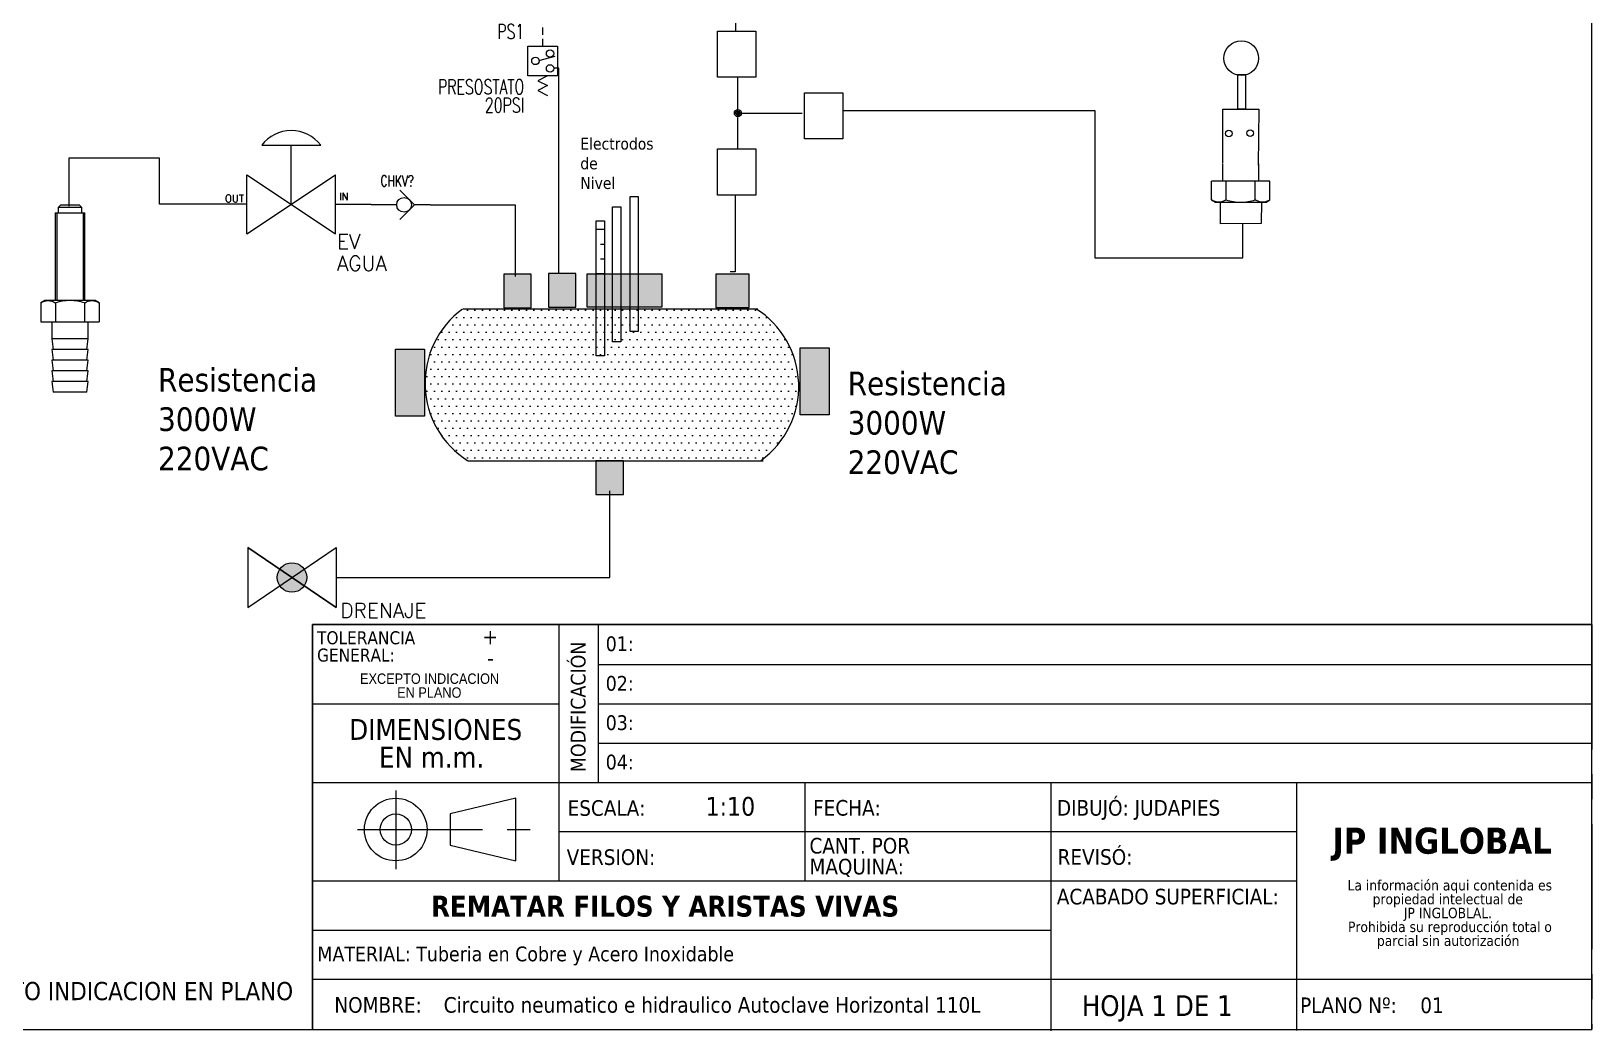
# Model space of a CAD drawing. Header units: millimetres. Extents: x 15 to 265, y 10 to 205.
# Drawn here: x 106.4 to 265, y 9.9 to 111.5 of the extents above; entities that cross this region are included whole.
import ezdxf
from ezdxf.enums import TextEntityAlignment as Align

# ---------------------------------------------------------------- set-up
doc = ezdxf.new("R2010")
doc.units = ezdxf.units.MM
doc.linetypes.add('CENTERX2', pattern=[20.32, 12.7, -2.54, 2.54, -2.54])
for name, color, linetype in [('CONTORNO', 179, 'Continuous'), ('DESC', 250, 'Continuous'), ('SYMS', 7, 'Continuous'), ('TAGS', 250, 'Continuous'), ('TERMS', 123, 'Continuous'), ('WIRES', 7, 'Continuous')]:
    doc.layers.add(name, color=color, linetype=linetype)
doc.styles.add('SLDTEXTSTYLE0', font='tahoma.ttf')
doc.styles.add('SLDTEXTSTYLE1', font='')
doc.styles.add('SLDTEXTSTYLE2', font='GOTHIC.TTF', dxfattribs={"width": 0.913})
doc.styles.get("Standard").update_dxf_attribs({"font": 'tahoma.ttf'})
doc.styles.add('WD', font='romans.shx')
doc.styles.get('SLDTEXTSTYLE1').set_extended_font_data('Tahoma', bold=True)

# ---------------------------------------------------------------- blocks, each defined once
blk = doc.blocks.new('SW_NOTE_0')
at = {"layer": 'CONTORNO', "color": 0, "attachment_point": 2, "style": 'SLDTEXTSTYLE2'}
for s, insert, char_height in [('EXCEPTO INDICACION', (7.57, 1.35), 1.0583), ('EN PLANO', (7.54, -0.06), 1.058)]:
    blk.add_mtext(s, dxfattribs=dict(at, insert=insert, char_height=char_height))
blk = doc.blocks.new('SW_NOTE_1')
at = {"layer": 'CONTORNO', "color": 0, "attachment_point": 2, "style": 'SLDTEXTSTYLE0'}
for s, insert, char_height in [('DIMENSIONES ', (9.43, 2.69), 2.1167), ('EN m.m.', (9.02, -0.13), 2.117)]:
    blk.add_mtext(s, dxfattribs=dict(at, insert=insert, char_height=char_height))
blk = doc.blocks.new('SW_NOTE_2')
at = {"layer": 'CONTORNO', "color": 0, "char_height": 1.0583, "attachment_point": 2, "style": 'SLDTEXTSTYLE0'}
for s, insert in [('La información aqui contenida es ', (10.29, 1.34)), ('propiedad intelectual de', (10.08, -0.07)), ('JP INGLOBLAL.', (10.1, -1.48)), ('Prohibida su reproducción total o ', (10.3, -2.89)), ('parcial sin autorización', (10.12, -4.3))]:
    blk.add_mtext(s, dxfattribs=dict(at, insert=insert))
blk = doc.blocks.new('SW_NOTE_3')
at = {"color": 0, "linetype": 'Continuous', "lineweight": 0, "attachment_point": 1, "style": 'SLDTEXTSTYLE0'}
for s, insert, char_height in [('TOLERANCIA ', (0, 1.68), 1.3229), ('GENERAL:', (0, -0.08), 1.323)]:
    blk.add_mtext(s, dxfattribs=dict(at, insert=insert, char_height=char_height))
blk = doc.blocks.new('SW_NOTE_4')
at = {"color": 0, "linetype": 'Continuous', "lineweight": 0, "char_height": 1.587, "attachment_point": 1, "style": 'SLDTEXTSTYLE0'}
for s, insert in [('CANT. POR ', (0, 2.02)), ('MAQUINA:', (0, -0.1))]:
    blk.add_mtext(s, dxfattribs=dict(at, insert=insert))
blk = doc.blocks.new('calderin')
for p, q in [((7.433, 7.428), (9.93, 7.428)), ((7.477, 6.14), (9.974, 6.14))]:
    blk.add_line(p, q)
for centre, start, end in [((7.887, 6.798), 126.1598, 237.8293), ((9.499, 6.771), 306.1598, 57.8293)]:
    blk.add_arc(centre, 0.777, start, end)
blk = doc.blocks.new('HVL1_PRESS_SW')
for p, q in [((0.094, 0.222), (0.094, 0.282)), ((0.094, 0.125), (0.094, 0.188)), ((-0.031, -0.126), (-0.031, 0.125)), ((-0.031, 0.125), (0.219, 0.125)), ((0.061, 0.005), (0.198, 0.04)), ((0.219, 0.125), (0.219, -0.126)), ((0.219, -0.126), (-0.031, -0.126)), ((0.135, -0.126), (0.052, -0.167)), ((0.052, -0.167), (0.135, -0.209)), ((0.135, -0.209), (0.052, -0.251)), ((0.052, -0.251), (0.135, -0.293))]:
    blk.add_line(p, q)
for centre in [(0.032, 0), (0.156, 0.063), (0.156, -0.063)]:
    blk.add_circle(centre, 0.0314)
at = {"style": 'WD', "width": 0.7}
for tag, height, p in [('INST', 0.125, (-0.062, 0.5)), ('LOC', 0.125, (-0.062, 0.344)), ('TAG1', 0.125, (-0.062, 0.188)), ('TERM01', 0.0625, (-0.062, 0.031)), ('DESC1', 0.125, (-0.062, -0.281)), ('RATING1', 0.125, (0.775, -0.281)), ('DESC2', 0.125, (-0.062, -0.438)), ('DESC3', 0.125, (-0.062, -0.594)), ('WDTAGALT', 0.125, (-0.062, -0.75))]:
    blk.add_attdef(tag, text='', height=height, dxfattribs=at).set_placement(p, align=Align.RIGHT)
at = {"style": 'WD'}
for tag, p, height, flags in [('X2TERM04', (0.094, 0.281), 0.005, 1), ('WDBLKNAM', (0.405, 0.344), 0.01, 9), ('FAMILY', (0.406, 0.312), 0.01, 9), ('X4TERM01', (0, 0), 0.005, 1), ('WDTYPE', (0.062, 0.062), 0.01, 1), ('X1TERM02', (0.187, 0.063), 0.005, 1), ('X1TERM03', (0.187, -0.063), 0.005, 1)]:
    blk.add_attdef(tag, p, '', height=height, dxfattribs=dict(at, flags=flags))
at = {"style": 'WD', "width": 0.7}
for tag, p in [('TERM04', (0.125, 0.25)), ('TERM02', (0.25, 0.094)), ('TERM03', (0.25, -0.031))]:
    blk.add_attdef(tag, p, '', height=0.0625, dxfattribs=at)
at = {"linetype": 'Continuous', "style": 'WD', "flags": 9}
for tag, p in [('CAT', (0.406, 0.281)), ('ASSYCODE', (0.406, 0.219)), ('MFG', (0.406, 0.25))]:
    blk.add_attdef(tag, p, '', height=0.01, dxfattribs=at)
at = {"style": 'WD', "width": 0.7}
blk.add_attdef('TERM05', text='', height=0.0625, dxfattribs=at).set_placement((0.125, -0.406), align=Align.CENTER)
at = {"style": 'WD'}
blk.add_attdef('XREF', (0.281, -0.375), '', height=0.0625, dxfattribs=at)
blk = doc.blocks.new('HCK1_CHK_VAL_1')
for p, q in [((0.216, 0), (0, 0)), ((0.241, 0.125), (0.366, 0)), ((0.366, 0), (0.241, -0.125)), ((0.5, 0), (0.366, 0))]:
    blk.add_line(p, q)
blk.add_circle((0.278, 0), 0.0625)
at = {"style": 'WD', "width": 0.7}
for tag, p in [('INST', (0.22, 0.406)), ('LOC', (0.22, 0.281)), ('TAG1', (0.22, 0.156)), ('DESC1', (0.203, -0.269)), ('DESC2', (0.214, -0.386)), ('DESC3', (0.214, -0.503)), ('WDTAGALT', (0.214, -0.625))]:
    blk.add_attdef(tag, text='', height=0.0938, dxfattribs=at).set_placement(p, align=Align.CENTER)
at = {"flags": 1}
blk.add_attdef('WDTYPE', (0.344, 0.125), '', height=0.01, dxfattribs=at)
at = {"style": 'WD'}
for tag, p, height, flags in [('X4TERM01', (0, 0), 0.00375, 1), ('X1TERM02', (0.5, 0), 0.00375, 1), ('FAMILY', (0.064, -0.031), 0.0075, 9), ('WDBLKNAM', (0.063, -0.153), 0.01, 9)]:
    blk.add_attdef(tag, p, '', height=height, dxfattribs=dict(at, flags=flags))
at = {"style": 'WD', "width": 0.7}
blk.add_attdef('TERM01', text='', height=0.0469, dxfattribs=at).set_placement((0.188, 0.031), align=Align.RIGHT)
for tag, p, height in [('TERM02', (0.375, 0.031), 0.0469), ('RATING1', (0.376, -0.156), 0.0938)]:
    blk.add_attdef(tag, p, '', height=height, dxfattribs=at)
at = {"style": 'WD'}
blk.add_attdef('XREF', text='', height=0.0625, dxfattribs=at).set_placement((0.033, -0.094), align=Align.RIGHT)
at = {"linetype": 'Continuous', "style": 'WD', "flags": 9}
for tag, p in [('ASSYCODE', (0.064, -0.125)), ('CAT', (0.064, -0.063)), ('MFG', (0.064, -0.094))]:
    blk.add_attdef(tag, p, '', height=0.0075, dxfattribs=at)
blk = doc.blocks.new('HGVA1_DIAPHRAGM_VALVE2')
at = {"color": 7, "linetype": 'Continuous', "lineweight": 0, "ltscale": 3.2258}
for p, q in [((-0.25, 0.5), (0.25, 0.5)), ((0, 0), (0, 0.5))]:
    blk.add_line(p, q, dxfattribs=at)
for p, q in [((-0.375, -0.25), (-0.375, 0.25)), ((-0.375, -0.25), (0.375, 0.25)), ((-0.375, 0.25), (0.375, -0.25)), ((0.375, -0.25), (0.375, 0.25))]:
    blk.add_line(p, q)
at = {"ltscale": 25.4, "flags": 128}
blk.add_lwpolyline([(0.25, 0.5, 0.5), (-0.25, 0.5)], format="xyb", close=True, dxfattribs=at)
at = {"style": 'WD', "flags": 1}
for tag, p in [('INST', (-0.469, 0.748)), ('LOC', (-0.469, 0.587)), ('TAG1', (-0.469, 0.378))]:
    blk.add_attdef(tag, text='', height=0.125, dxfattribs=at).set_placement(p, align=Align.RIGHT)
at = {"style": 'WD'}
blk.add_attdef('XREF', text='', height=0.0625, rotation=0.0625, dxfattribs=at).set_placement((0.518, 0.271), align=Align.TOP_CENTER)
blk.add_attdef('TERM01', text='', height=0.0625, dxfattribs=at).set_placement((-0.399, 0.018), align=Align.RIGHT)
for tag, p, height in [('X4TERM01', (-0.375, 0), 0.005), ('X1TERM02', (0.375, 0), 0.005), ('TERM02', (0.406, 0.036), 0.0625), ('RATING1', (0.388, -0.162), 0.125), ('DESC1', (0.388, -0.378), 0.125), ('DESC2', (0.388, -0.562), 0.125), ('DESC3', (0.388, -0.752), 0.125), ('WDTAGALT', (0.388, -0.907), 0.125)]:
    blk.add_attdef(tag, p, '', height=height, dxfattribs=at)
at = {"style": 'WD', "flags": 1}
for tag, p in [('WDTYPE', (-0.154, -0.127)), ('FAMILY', (-0.143, -0.17)), ('CAT', (-0.143, -0.215)), ('MFG', (-0.141, -0.246)), ('ASSYCODE', (-0.113, -0.275))]:
    blk.add_attdef(tag, text='', height=0.01, dxfattribs=at).set_placement(p, align=Align.CENTER)
blk = doc.blocks.new('HGVA1_BALL_VALVE')
h = blk.add_hatch(color=256)
edge = h.paths.add_edge_path()
edge.add_arc((0, 0), 0.125, 0, 360)
at = {"ltscale": 3.2258}
for p, q in [((-0.375, 0.254), (0.375, -0.254)), ((-0.375, -0.254), (0.375, 0.254)), ((-0.375, 0.254), (-0.375, -0.254)), ((0.375, 0.254), (0.375, -0.254))]:
    blk.add_line(p, q, dxfattribs=at)
at = {"ltscale": 25.4, "flags": 128}
blk.add_lwpolyline([(0.375, 0.254), (0.375, -0.254), (-0.375, 0.254), (-0.375, -0.254)], close=True, dxfattribs=at)
at = {"ltscale": 3.2258}
blk.add_circle((0, 0), 0.125, dxfattribs=at)
at = {"ltscale": 25.4}
blk.add_circle((0, 0), 0.125, dxfattribs=at)
at = {"style": 'WD', "flags": 1}
for tag, height, p in [('INST', 0.125, (0.028, 0.678)), ('LOC', 0.125, (0.011, 0.516)), ('TAG1', 0.125, (0, 0.307)), ('FAMILY', 0.01, (-0.482, -0.121)), ('WDTYPE', 0.01, (-0.475, -0.062)), ('CAT', 0.01, (-0.482, -0.165)), ('MFG', 0.01, (-0.481, -0.197)), ('ASSYCODE', 0.01, (-0.453, -0.226))]:
    blk.add_attdef(tag, text='', height=height, dxfattribs=at).set_placement(p, align=Align.CENTER)
at = {"style": 'WD'}
blk.add_attdef('XREF', text='', height=0.0625, rotation=0.0625, dxfattribs=at).set_placement((0.541, 0.293), align=Align.TOP_CENTER)
blk.add_attdef('TERM01', text='', height=0.0625, dxfattribs=at).set_placement((-0.399, 0.018), align=Align.RIGHT)
for tag, p, height in [('X4TERM01', (-0.375, 0), 0.005), ('X8TERM02', (0, 0), 0.005), ('TERM02', (0.052, -0.037), 0.0625), ('X1TERM03', (0.375, 0), 0.005), ('TERM03', (0.406, 0.036), 0.0625), ('RATING1', (0.409, -0.162), 0.125), ('DESC1', (0.409, -0.341), 0.125), ('DESC2', (0.409, -0.525), 0.125), ('DESC3', (0.409, -0.715), 0.125), ('WDTAGALT', (0.409, -0.873), 0.125)]:
    blk.add_attdef(tag, p, '', height=height, dxfattribs=at)
blk = doc.blocks.new('WDDOT')
for radius in [0.03, 0.0187, 0.00929]:
    blk.add_circle((0, 0), radius)
blk = doc.blocks.new('T')
for points in [[(12.444, 6.429), (12.77, 6.429), (12.77, 6.038), (12.444, 6.038)], [(13.182, 5.908), (13.508, 5.908), (13.508, 5.518), (13.182, 5.518)], [(12.444, 5.431), (12.77, 5.431), (12.77, 5.041), (12.444, 5.041)]]:
    blk.add_lwpolyline(points, close=True)
at = {"layer": 'WIRES'}
for p, q in [((12.618, 5.431), (12.618, 6.038)), ((12.618, 5.735), (13.161, 5.735))]:
    blk.add_line(p, q, dxfattribs=at)
at = {"layer": 'SYMS'}
blk.add_blockref('WDDOT', (12.618, 5.735), dxfattribs=at)
blk = doc.blocks.new('Acople Estriado')
at = {"color": 7, "linetype": 'Continuous', "lineweight": 15}
for p, q in [((6.8113, 5.6785), (6.7963, 5.6635)), ((6.7963, 5.6635), (6.7963, 5.6335)), ((6.9313, 5.6635), (6.7963, 5.6635)), ((6.8113, 5.6785), (6.9163, 5.6785)), ((6.9313, 5.6635), (6.9163, 5.6785)), ((6.9313, 5.6335), (6.9313, 5.6635)), ((6.7805, 5.6335), (6.7805, 5.1385)), ((6.7805, 5.6335), (6.9471, 5.6335)), ((6.9471, 5.1385), (6.9471, 5.6335)), ((6.7209, 5.1385), (6.6988, 5.1257)), ((6.6988, 5.1257), (6.6988, 5.0194)), ((6.7401, 5.1385), (6.7209, 5.1385)), ((6.8638, 5.1385), (6.7401, 5.1385)), ((6.7813, 5.1257), (6.7813, 5.0194)), ((6.9875, 5.1385), (6.8638, 5.1385)), ((6.9463, 5.1257), (6.9463, 5.0194)), ((7.0067, 5.1385), (6.9875, 5.1385)), ((7.0288, 5.1257), (7.0067, 5.1385)), ((7.0288, 5.1257), (7.0288, 5.0194)), ((6.6988, 5.0194), (6.7813, 5.0194)), ((6.7611, 5.0194), (6.7611, 4.9219)), ((6.7813, 5.0194), (6.9463, 5.0194)), ((6.9463, 5.0194), (7.0288, 5.0194)), ((6.9666, 4.9219), (6.9666, 5.0194)), ((6.7611, 4.9219), (6.7686, 4.8619)), ((6.8638, 4.9219), (6.7611, 4.9219)), ((6.7611, 4.8619), (6.7686, 4.8019)), ((6.8638, 4.8619), (6.7611, 4.8619)), ((6.9666, 4.9219), (6.8638, 4.9219)), ((6.9666, 4.8619), (6.8638, 4.8619)), ((6.9591, 4.8619), (6.9666, 4.9219)), ((6.9591, 4.8019), (6.9666, 4.8619)), ((6.7611, 4.8019), (6.7686, 4.7419)), ((6.8638, 4.8019), (6.7611, 4.8019)), ((6.9666, 4.8019), (6.8638, 4.8019)), ((6.9591, 4.7419), (6.9666, 4.8019)), ((6.7611, 4.7419), (6.7686, 4.6819)), ((6.8638, 4.7419), (6.7611, 4.7419)), ((6.7611, 4.6819), (6.7686, 4.6219)), ((6.8638, 4.6819), (6.7611, 4.6819)), ((6.9666, 4.7419), (6.8638, 4.7419)), ((6.9666, 4.6819), (6.8638, 4.6819)), ((6.9591, 4.6819), (6.9666, 4.7419)), ((6.9591, 4.6219), (6.9666, 4.6819)), ((6.8638, 4.6219), (6.7686, 4.6219)), ((6.9591, 4.6219), (6.8638, 4.6219))]:
    blk.add_line(p, q, dxfattribs=at)
at = {"color": 7, "linetype": 'Continuous', "lineweight": 0}
for p, q in [((6.7896, 5.6335), (6.7896, 5.1385)), ((6.9381, 5.6335), (6.9381, 5.1385))]:
    blk.add_line(p, q, dxfattribs=at)
at = {"color": 7, "linetype": 'Continuous', "lineweight": 15}
for points, knots in [([(6.6988, 5.1257), (6.7056, 5.1296), (6.7124, 5.1328), (6.7261, 5.1373), (6.733, 5.1385), (6.7401, 5.1385)], [0, 0, 0, 0, 0.5, 0.5, 1, 1, 1, 1]), ([(6.7401, 5.1385), (6.7436, 5.1385), (6.7471, 5.1382), (6.754, 5.137), (6.7575, 5.1362), (6.7678, 5.1328), (6.7746, 5.1296), (6.7813, 5.1257)], [0, 0, 0, 0, 0.25, 0.25, 0.5, 0.5, 1, 1, 1, 1]), ([(6.8638, 5.1385), (6.8498, 5.1385), (6.8357, 5.1373), (6.8082, 5.1328), (6.7947, 5.1296), (6.7813, 5.1257)], [0, 0, 0, 0, 0.5, 0.5, 1, 1, 1, 1]), ([(6.9463, 5.1257), (6.9329, 5.1296), (6.9191, 5.1328), (6.8916, 5.1373), (6.8777, 5.1385), (6.8638, 5.1385)], [0, 0, 0, 0, 0.5, 0.5, 1, 1, 1, 1]), ([(6.9463, 5.1257), (6.953, 5.1296), (6.9598, 5.1328), (6.9736, 5.1373), (6.9805, 5.1385), (6.9875, 5.1385)], [0, 0, 0, 0, 0.5, 0.5, 1, 1, 1, 1]), ([(6.9875, 5.1385), (6.991, 5.1385), (6.9946, 5.1382), (7.0015, 5.137), (7.005, 5.1362), (7.0153, 5.1328), (7.0221, 5.1296), (7.0288, 5.1257)], [0, 0, 0, 0, 0.25, 0.25, 0.5, 0.5, 1, 1, 1, 1])]:
    blk.add_open_spline(points, degree=3, knots=knots, dxfattribs=at)
blk = doc.blocks.new('Valvula Tipo Anillo')
for p, q in [((7.8804, 11.2135), (7.8804, 11.5186)), ((7.8804, 11.5186), (8.084, 11.5186)), ((8.084, 11.5186), (8.0789, 11.2033))]:
    blk.add_line(p, q)
at = {"color": 7, "linetype": 'Continuous', "lineweight": 15}
for p, q in [((7.8781, 11.2101), (7.8781, 11.1126)), ((8.0836, 11.1126), (8.0836, 11.2101)), ((7.8159, 11.0063), (7.8159, 11.1126)), ((7.8983, 11.1126), (7.8159, 11.1126)), ((7.8983, 11.0063), (7.8983, 11.1126)), ((8.0633, 11.1126), (7.8983, 11.1126)), ((8.0633, 11.0063), (8.0633, 11.1126)), ((8.1458, 11.1126), (8.0633, 11.1126)), ((8.1458, 11.0063), (8.1458, 11.1126)), ((7.8159, 11.0063), (7.838, 10.9935)), ((7.838, 10.9935), (7.8571, 10.9935)), ((7.8571, 10.9935), (7.9808, 10.9935)), ((7.9808, 10.9935), (8.1046, 10.9935)), ((8.1046, 10.9935), (8.1237, 10.9935)), ((8.1237, 10.9935), (8.1458, 11.0063))]:
    blk.add_line(p, q, dxfattribs=at)
for points in [[(7.9619, 11.5205), (8.0102, 11.5205), (8.0102, 11.7134), (7.9619, 11.7134)], [(8.0975, 10.9955), (8.097, 10.8733), (7.8668, 10.8713), (7.8673, 10.9935)]]:
    blk.add_lwpolyline(points, close=True)
for centre, radius in [((7.9841, 11.8066), 0.0981), ((7.9136, 11.3814), 0.0185), ((8.0347, 11.3838), 0.0185)]:
    blk.add_circle(centre, radius)
for points, knots in [([(7.8571, 10.9935), (7.8536, 10.9935), (7.8501, 10.9938), (7.8431, 10.995), (7.8397, 10.9959), (7.8294, 10.9992), (7.8226, 11.0024), (7.8159, 11.0063)], [0, 0, 0, 0, 0.25, 0.25, 0.5, 0.5, 1, 1, 1, 1]), ([(7.8983, 11.0063), (7.8916, 11.0024), (7.8848, 10.9992), (7.8711, 10.9947), (7.8641, 10.9935), (7.8571, 10.9935)], [0, 0, 0, 0, 0.5, 0.5, 1, 1, 1, 1]), ([(7.8983, 11.0063), (7.9118, 11.0024), (7.9255, 10.9992), (7.953, 10.9947), (7.9669, 10.9935), (7.9808, 10.9935)], [0, 0, 0, 0, 0.5, 0.5, 1, 1, 1, 1]), ([(7.9808, 10.9935), (7.9948, 10.9935), (8.0089, 10.9948), (8.0365, 10.9992), (8.05, 11.0024), (8.0633, 11.0063)], [0, 0, 0, 0, 0.5, 0.5, 1, 1, 1, 1]), ([(8.1046, 10.9935), (8.1011, 10.9935), (8.0976, 10.9938), (8.0906, 10.995), (8.0871, 10.9959), (8.0768, 10.9992), (8.0701, 11.0024), (8.0633, 11.0063)], [0, 0, 0, 0, 0.25, 0.25, 0.5, 0.5, 1, 1, 1, 1]), ([(8.1458, 11.0063), (8.1391, 11.0024), (8.1323, 10.9992), (8.1185, 10.9947), (8.1116, 10.9935), (8.1046, 10.9935)], [0, 0, 0, 0, 0.5, 0.5, 1, 1, 1, 1])]:
    blk.add_open_spline(points, degree=3, knots=knots, dxfattribs=at)

msp = doc.modelspace()

# ---------------------------------------------------------------- hatches: boundary and pattern name
h = msp.add_hatch()
h.set_pattern_fill('INSUL', color=256, scale=12)
h.set_pattern_definition([(0, (56.2293, 28.321), (0, 4.5), []), (0, (56.2293, 29.821), (0, 4.5), [1.5, -1.5]), (0, (56.2293, 31.321), (0, 4.5), [1.5, -1.5])])
h.paths.add_polyline_path([(164.64, 92.17), (163.81, 92.17), (163.81, 86.79), (164.64, 86.79)])
h = msp.add_hatch(color=256)
h.dxf.hatch_style = 1
h.paths.add_polyline_path([(157.19, 83.35), (157.19, 86.77), (154.4, 86.77), (154.4, 83.35)])
h = msp.add_hatch(color=256)
h.dxf.hatch_style = 1
h.paths.add_polyline_path([(161.75, 86.82), (158.96, 86.82), (158.96, 83.4), (161.75, 83.4)])
h.paths.add_polyline_path([(170.47, 83.4), (170.47, 86.79), (162.88, 86.79), (162.88, 83.4)])
h = msp.add_hatch(color=256)
h.dxf.hatch_style = 1
h.paths.add_polyline_path([(179.34, 86.77), (175.95, 86.77), (175.95, 83.38), (179.34, 83.38)])
h = msp.add_hatch()
h.set_pattern_fill('DOTS', color=256, scale=12)
h.set_pattern_definition([(0, (56.22934, 5.10705), (0.375, 0.75), [0, -0.75])])
h.paths.add_polyline_path([(180.05, 83.24), (150.25, 83.24, 0.531522), (150.75, 67.78), (180.51, 67.78, 0.531446)])
h = msp.add_hatch(color=256)
h.dxf.hatch_style = 1
h.paths.add_polyline_path([(146.34, 79.14), (143.41, 79.14), (143.41, 72.32), (146.34, 72.32)])
h.paths.add_polyline_path([(166.57, 64.38), (166.57, 67.78), (163.77, 67.78), (163.77, 64.38)])
h.paths.add_polyline_path([(184.55, 72.46), (187.48, 72.46), (187.48, 79.28), (184.55, 79.28)])

# ---------------------------------------------------------------- linework, layer by layer
at = {"color": 7, "linetype": 'Continuous'}
for p, q in [((265, 10), (265, 205)), ((15, 10), (265, 10))]:
    msp.add_line(p, q, dxfattribs=at)
at = {"color": 7, "linetype": 'Continuous', "lineweight": 30}
for p, q in [((265, 51.17), (134.96, 51.17)), ((134.96, 51.17), (134.96, 10))]:
    msp.add_line(p, q, dxfattribs=at)
at = {"color": 7, "linetype": 'Continuous', "lineweight": 0}
for p, q in [((160, 51.17), (160, 25.07)), ((164, 51.17), (164, 35.07)), ((265, 47.07), (164, 47.07)), ((160, 43.07), (134.96, 43.07)), ((265, 43.07), (164, 43.07)), ((265, 39.07), (164, 39.07)), ((265, 35.07), (135, 35.07)), ((185, 35.07), (185, 25.07)), ((210, 35.07), (210, 9.87)), ((235, 35.07), (235, 9.9)), ((155.64, 33.5), (148.97, 31.91)), ((155.64, 27.15), (155.64, 33.5)), ((148.97, 31.91), (148.97, 28.74)), ((148.97, 28.74), (155.64, 27.15)), ((235, 30.07), (160, 30.07)), ((235, 25.07), (134.99, 25.07)), ((210, 20.07), (134.99, 20.07)), ((265, 15.07), (134.99, 15.07))]:
    msp.add_line(p, q, dxfattribs=at)
at = {"color": 7, "linetype": 'CENTERX2', "lineweight": 0}
for p, q in [((265, 51.17), (265, 10)), ((143.43, 34.29), (143.43, 26.3)), ((139.53, 30.32), (157.1, 30.32)), ((134.96, 10), (265, 10))]:
    msp.add_line(p, q, dxfattribs=at)
for points in [[(167.24, 94.65), (168.07, 94.65), (168.07, 80.93), (167.24, 80.93)], [(163.81, 92.17), (164.64, 92.17), (164.64, 78.45), (163.81, 78.45)], [(165.47, 93.59), (166.3, 93.59), (166.3, 79.87), (165.47, 79.87)], [(154.4, 83.35), (157.19, 83.35), (157.19, 86.77), (154.4, 86.77)], [(158.96, 83.4), (161.75, 83.4), (161.75, 86.82), (158.96, 86.82)], [(162.88, 86.79), (170.47, 86.79), (170.47, 83.4), (162.88, 83.4)], [(175.95, 83.38), (179.34, 83.38), (179.34, 86.77), (175.95, 86.77)], [(143.41, 79.14), (146.34, 79.14), (146.34, 72.32), (143.41, 72.32)], [(184.55, 79.28), (187.48, 79.28), (187.48, 72.46), (184.55, 72.46)], [(163.77, 64.38), (166.57, 64.38), (166.57, 67.8), (163.77, 67.8)]]:
    msp.add_lwpolyline(points, close=True)
at = {"color": 7, "linetype": 'Continuous', "lineweight": 0}
for radius in [3.18, 1.59]:
    msp.add_circle((143.43, 30.32), radius, dxfattribs=at)
at = {"layer": 'WIRES'}
for p, q in [((177.97, 128.02), (177.97, 111.45)), ((177.97, 111.45), (178.46, 111.45)), ((160.01, 107.68), (159.49, 107.68)), ((160.01, 86.82), (160.01, 107.68)), ((188.88, 103.41), (214.5, 103.41)), ((214.5, 103.41), (214.5, 88.41)), ((119.43, 98.56), (110.2, 98.56)), ((110.2, 98.56), (110.2, 93.67)), ((119.43, 93.86), (119.43, 98.56)), ((128.3, 93.86), (119.43, 93.86)), ((137.3, 93.86), (140.94, 93.86)), ((146.94, 93.81), (155.58, 93.81)), ((155.58, 93.81), (155.58, 86.52)), ((177.94, 94.8), (177.94, 86.99)), ((229.52, 88.41), (229.52, 91.87)), ((214.5, 88.41), (229.52, 88.41)), ((177.94, 86.99), (177.42, 86.99)), ((165.2, 55.93), (165.2, 64.74)), ((137.38, 55.93), (165.2, 55.93))]:
    msp.add_line(p, q, dxfattribs=at)

# ---------------------------------------------------------------- block references
for name, p, xscale, yscale, zscale in [('T', (26.79, 34.31), 12, 12, 12), ('Valvula Tipo Anillo', (85.66, -103.81), 18, 18, 18), ('Acople Estriado', (-13.23, -8.42), 18, 18, 18), ('calderin', (61.08, -5.89), 12, 12, 12)]:
    msp.add_blockref(name, p, dxfattribs=dict(xscale=xscale, yscale=yscale, zscale=zscale))
at = {"color": 7, "linetype": 'Continuous', "lineweight": 0}
for name, p in [('SW_NOTE_3', (135.43, 48.79)), ('SW_NOTE_4', (185.48, 27.45))]:
    msp.add_blockref(name, p, dxfattribs=at)
at = {"layer": 'CONTORNO'}
msp.add_blockref('SW_NOTE_0', (139.3, 44.83), dxfattribs=at)
at = {"layer": 'CONTORNO', "color": 7}
for name, p in [('SW_NOTE_1', (138.06, 38.86)), ('SW_NOTE_2', (240.28, 23.85))]:
    msp.add_blockref(name, p, dxfattribs=at)
at = {"layer": 'SYMS'}
ref = msp.add_blockref('HVL1_PRESS_SW', (157.24, 108.43), dxfattribs=dict(at, xscale=12, yscale=12, zscale=12))
ref.add_attrib('TAG1', 'PS1', dxfattribs={"layer": 'TAGS', "height": 1.5, "style": 'WD', "width": 0.7}).set_placement((156.49, 110.68), align=Align.RIGHT)
ref.add_attrib('DESC2', '20PSI', dxfattribs={"layer": 'DESC', "height": 1.5, "style": 'WD', "width": 0.7}).set_placement((156.49, 103.18), align=Align.RIGHT)
ref.add_attrib('DESC1', 'PRESOSTATO', dxfattribs={"layer": 'DESC', "height": 1.5, "style": 'WD', "width": 0.7}).set_placement((156.49, 105.06), align=Align.RIGHT)
ref = msp.add_blockref('HGVA1_DIAPHRAGM_VALVE2', (132.8, 93.86), dxfattribs=dict(at, xscale=12, yscale=12, zscale=12))
ref.add_attrib('DESC1', 'EV', (137.45, 89.32), dxfattribs={"layer": 'DESC', "height": 1.5, "style": 'WD'})
ref.add_attrib('DESC2', 'AGUA', (137.45, 87.11), dxfattribs={"layer": 'DESC', "height": 1.5, "style": 'WD'})
ref.add_attrib('TERM01', 'OUT', dxfattribs={"layer": 'TERMS', "height": 0.75, "style": 'WD'}).set_placement((128, 94.08), align=Align.RIGHT)
ref.add_attrib('TERM02', 'IN', (137.67, 94.29), dxfattribs={"layer": 'TERMS', "height": 0.75, "style": 'WD'})
ref = msp.add_blockref('HCK1_CHK_VAL_1', (140.94, 93.81), dxfattribs=dict(at, xscale=12, yscale=12, zscale=12))
ref.add_attrib('TAG1', 'CHKV?', dxfattribs={"layer": 'TAGS', "height": 1.125, "style": 'WD', "width": 0.7}).set_placement((143.58, 95.68), align=Align.CENTER)
ref = msp.add_blockref('HGVA1_BALL_VALVE', (132.88, 55.93), dxfattribs=dict(at, xscale=12, yscale=12, zscale=12))
ref.add_attrib('DESC1', 'DRENAJE', (137.79, 51.84), dxfattribs={"layer": 'DESC', "height": 1.5, "style": 'WD'})

# ---------------------------------------------------------------- texts
at = {"attachment_point": 1}
for s, insert, char_height in [('Electrodos \\Pde \\PNivel', (162.19, 100.62), 1.2), ('Resistencia 3000W 220VAC', (119.27, 77.23), 2.4), ('Resistencia 3000W 220VAC', (189.37, 76.86), 2.4)]:
    msp.add_mtext_dynamic_manual_height_columns(s, width=1.9892, gutter_width=1, heights=[0], dxfattribs=dict(at, insert=insert, char_height=char_height))
at = {"color": 7, "linetype": 'Continuous', "lineweight": 0, "style": 'SLDTEXTSTYLE0'}
for s, insert, char_height, attachment_point in [('+ ', (153.82, 50.73), 1.587, 3), ('01:', (164.77, 49.95), 1.5, 1), ('- ', (153.4, 48.57), 1.587, 3), ('02:', (164.77, 45.93), 1.5, 1), ('03:', (164.77, 41.93), 1.5, 1), ('04:', (164.77, 37.93), 1.5, 1), ('ESCALA:', (160.9, 33.3), 1.587, 1), ('FECHA:', (185.85, 33.32), 1.587, 1), ('REVISÓ:', (210.7, 28.33), 1.587, 1), ('VERSION:', (160.8, 28.31), 1.587, 1), ('MATERIAL: Tuberia en Cobre y Acero Inoxidable', (135.47, 18.43), 1.5, 1), ('\\pi-4.7625,l6.35,t12.7;NOMBRE:^ICircuito neumatico e hidraulico Autoclave Horizontal 110L', (135.6, 13.29), 1.5875, 1), ('HOJA 1 DE 1', (213.16, 13.48), 2.1167, 1), ('PLANO Nº:    01', (235.35, 13.25), 1.5875, 1)]:
    msp.add_mtext(s, dxfattribs=dict(at, insert=insert, char_height=char_height, attachment_point=attachment_point))
at = {"color": 7, "linetype": 'Continuous', "lineweight": 0, "insert": (161.22, 36.15), "char_height": 1.5, "attachment_point": 1, "rotation": 90, "style": 'SLDTEXTSTYLE0'}
msp.add_mtext('MODIFICACIÓN', dxfattribs=at)
at = {"layer": 'CONTORNO', "color": 7}
for s, insert, char_height, attachment_point, style in [('1:10', (177.44, 33.63), 1.905, 2, 'SLDTEXTSTYLE0'), ('DIBUJÓ: JUDAPIES', (210.63, 33.32), 1.5875, 1, 'SLDTEXTSTYLE0'), ('ACABADO SUPERFICIAL:', (210.62, 24.3), 1.5875, 1, 'SLDTEXTSTYLE0'), ('REMATAR FILOS Y ARISTAS VIVAS', (170.8, 23.59), 2.1167, 2, 'SLDTEXTSTYLE1'), ('EXCEPTO INDICACION EN PLANO', (133, 14.83), 1.8521, 3, 'SLDTEXTSTYLE0')]:
    msp.add_mtext(s, dxfattribs=dict(at, insert=insert, char_height=char_height, attachment_point=attachment_point, style=style))
at = {"layer": 'CONTORNO', "insert": (238.63, 30.51), "char_height": 2.6458, "attachment_point": 1, "style": 'SLDTEXTSTYLE1'}
msp.add_mtext('JP INGLOBAL', dxfattribs=at)

doc.saveas('drawing.dxf')
